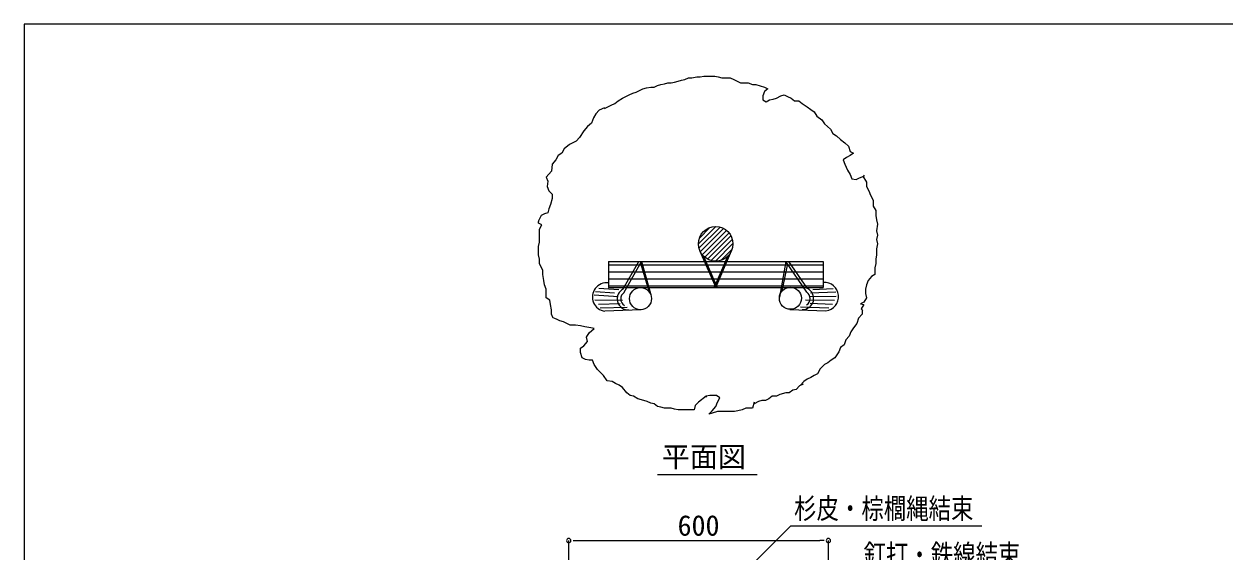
# Model space of a CAD drawing. Units: millimetres, scale not verified. Extents: x -438 to 2300, y 7053 to 8919.
# Drawn here: x -438 to 950, y 8255 to 8864 of the extents above; entities that cross this region are included whole.
import ezdxf
from ezdxf.enums import TextEntityAlignment as Align

# ---------------------------------------------------------------- set-up
doc = ezdxf.new("R2010")
doc.units = ezdxf.units.MM
doc.header["$LTSCALE"] = 10
for name, color, linetype, lineweight in [('_0-0_', 7, 'Continuous', 13), ('寸法', 1, 'Continuous', 13), ('本体', 7, 'Continuous', 13)]:
    doc.layers.add(name, color=color, linetype=linetype, lineweight=lineweight)
doc.styles.add('ＭＳ ゴシック', font='')
doc.styles.get('ＭＳ ゴシック').set_extended_font_data('MS Gothic')

msp = doc.modelspace()

# ---------------------------------------------------------------- linework, layer by layer
at = {"layer": '_0-0_', "color": 6}
msp.add_lwpolyline([(2300.33, 8864.44), (-437.8, 8864.44), (-437.8, 7052.63), (2300.33, 7052.63)], close=True, dxfattribs=at)
at = {"layer": '寸法', "color": 3}
msp.add_line((294.32, 8343.91), (409.51, 8343.91), dxfattribs=at)
at = {"layer": '寸法'}
for p, q in [((191.73, 8180.46), (191.73, 8267.73)), ((196.73, 8267.73), (201.73, 8267.73)), ((201.73, 8267.73), (481.73, 8267.73)), ((486.73, 8267.73), (481.73, 8267.73)), ((491.73, 8180.46), (491.73, 8267.73))]:
    msp.add_line(p, q, dxfattribs=at)
msp.add_lwpolyline([(341.23, 8177.33), (346.53, 8182.63), (448.48, 8284.58), (668.96, 8284.58)], dxfattribs=at)
for centre, start, end in [((191.73, 8267.73), 0, 180), ((191.73, 8267.73), 180, 0), ((491.73, 8267.73), 0, 180), ((491.73, 8267.73), 180, 0)]:
    msp.add_arc(centre, 2.5, start, end, dxfattribs=at)
at = {"layer": '本体'}
for p, q in [((318.05, 8798.46), (322.01, 8799.45)), ((322.01, 8799.45), (325.96, 8800.44)), ((325.96, 8800.44), (329.92, 8802.42)), ((329.92, 8802.42), (333.87, 8802.42)), ((333.87, 8802.42), (339.81, 8803.41)), ((339.81, 8803.41), (343.76, 8803.41)), ((343.76, 8803.41), (347.72, 8804.39)), ((347.72, 8804.39), (351.68, 8804.39)), ((351.68, 8804.39), (355.63, 8804.39)), ((355.63, 8804.39), (360.58, 8804.39)), ((360.58, 8804.39), (364.53, 8803.41)), ((364.53, 8803.41), (368.49, 8802.42)), ((368.49, 8802.42), (373.43, 8802.42)), ((373.43, 8802.42), (378.38, 8802.42)), ((378.38, 8802.42), (382.34, 8800.44)), ((382.34, 8800.44), (386.29, 8798.46)), ((265.63, 8784.62), (269.59, 8785.6)), ((269.59, 8785.6), (273.55, 8787.58)), ((273.55, 8787.58), (277.5, 8789.56)), ((277.5, 8789.56), (281.46, 8790.55)), ((281.46, 8790.55), (286.4, 8791.54)), ((286.4, 8791.54), (290.36, 8791.54)), ((290.36, 8791.54), (294.32, 8793.52)), ((294.32, 8793.52), (298.27, 8794.51)), ((298.27, 8794.51), (302.23, 8795.49)), ((302.23, 8795.49), (306.18, 8796.48)), ((306.18, 8796.48), (310.14, 8796.48)), ((310.14, 8796.48), (314.1, 8797.47)), ((314.1, 8797.47), (318.05, 8798.46)), ((386.29, 8798.46), (390.25, 8796.48)), ((390.25, 8796.48), (395.19, 8796.48)), ((395.19, 8796.48), (399.15, 8796.48)), ((399.15, 8796.48), (404.09, 8794.51)), ((404.09, 8794.51), (408.05, 8794.51)), ((408.05, 8794.51), (417.94, 8791.54)), ((417.94, 8786.59), (415.96, 8781.65)), ((417.94, 8791.54), (421.89, 8789.56)), ((421.89, 8789.56), (417.94, 8786.59)), ((240.91, 8770.77), (244.87, 8772.75)), ((244.87, 8772.75), (248.82, 8775.71)), ((248.82, 8775.71), (253.77, 8778.68)), ((253.77, 8778.68), (257.72, 8780.66)), ((257.72, 8780.66), (261.68, 8782.64)), ((261.68, 8782.64), (265.63, 8784.62)), ((415.96, 8781.65), (415.96, 8776.7)), ((415.96, 8776.7), (419.92, 8774.73)), ((419.92, 8774.73), (423.87, 8776.7)), ((423.87, 8776.7), (427.83, 8777.69)), ((427.83, 8777.69), (431.78, 8778.68)), ((431.78, 8778.68), (436.73, 8781.65)), ((436.73, 8781.65), (440.69, 8782.64)), ((440.69, 8782.64), (444.64, 8780.66)), ((444.64, 8780.66), (448.6, 8778.68)), ((448.6, 8778.68), (452.55, 8775.71)), ((452.55, 8775.71), (457.5, 8775.71)), ((457.5, 8775.71), (461.45, 8772.75)), ((461.45, 8772.75), (467.39, 8768.79)), ((223.11, 8760.88), (220.14, 8755.93)), ((227.06, 8764.84), (223.11, 8760.88)), ((233, 8767.8), (227.06, 8764.84)), ((233, 8766.81), (236.95, 8768.79)), ((236.95, 8768.79), (240.91, 8770.77)), ((467.39, 8768.79), (471.34, 8765.82)), ((471.34, 8765.82), (475.3, 8762.86)), ((475.3, 8762.86), (478.27, 8757.91)), ((478.27, 8757.91), (484.2, 8753.96)), ((213.22, 8746.04), (209.26, 8741.1)), ((218.16, 8750), (213.22, 8746.04)), ((220.14, 8755.93), (218.16, 8750)), ((484.2, 8753.96), (487.17, 8749.01)), ((487.17, 8749.01), (494.09, 8743.08)), ((204.32, 8733.19), (200.36, 8729.23)), ((209.26, 8741.1), (204.32, 8733.19)), ((494.09, 8743.08), (497.06, 8738.13)), ((497.06, 8738.13), (501.01, 8735.17)), ((501.01, 8735.17), (505.96, 8731.21)), ((505.96, 8731.21), (510.9, 8727.25)), ((186.52, 8720.33), (183.55, 8715.39)), ((192.45, 8725.28), (186.52, 8720.33)), ((200.36, 8729.23), (192.45, 8725.28)), ((510.9, 8727.25), (514.86, 8723.3)), ((514.86, 8723.3), (516.84, 8717.36)), ((516.84, 8717.36), (520.79, 8715.39)), ((172.67, 8702.53), (171.68, 8694.62)), ((176.63, 8707.47), (172.67, 8702.53)), ((179.59, 8712.42), (176.63, 8707.47)), ((183.55, 8715.39), (179.59, 8712.42)), ((512.88, 8710.44), (508.93, 8707.47)), ((508.93, 8707.47), (510.9, 8702.53)), ((510.9, 8702.53), (513.87, 8695.61)), ((516.84, 8712.42), (512.88, 8710.44)), ((520.79, 8715.39), (516.84, 8712.42)), ((171.68, 8694.62), (165.75, 8687.69)), ((513.87, 8695.61), (516.84, 8690.66)), ((516.84, 8690.66), (518.81, 8685.72)), ((527.72, 8686.71), (532.66, 8688.68)), ((531.67, 8688.68), (535.63, 8681.76)), ((532.66, 8688.68), (533.65, 8689.67)), ((165.75, 8687.69), (167.73, 8682.75)), ((167.73, 8682.75), (166.74, 8676.82)), ((166.74, 8676.82), (168.71, 8671.87)), ((518.81, 8685.72), (523.76, 8684.73)), ((523.76, 8684.73), (527.72, 8686.71)), ((535.63, 8681.76), (535.63, 8676.82)), ((535.63, 8676.82), (538.59, 8671.87)), ((168.71, 8671.87), (172.67, 8667.91)), ((172.67, 8662.97), (170.69, 8656.05)), ((172.67, 8667.91), (172.67, 8662.97)), ((538.59, 8671.87), (540.57, 8666.93)), ((540.57, 8666.93), (543.54, 8660.99)), ((543.54, 8660.99), (543.54, 8654.07)), ((168.71, 8651.1), (167.73, 8646.16)), ((170.69, 8656.05), (168.71, 8651.1)), ((543.54, 8654.07), (546.51, 8649.12)), ((546.51, 8649.12), (546.51, 8643.19)), ((159.81, 8643.19), (156.85, 8637.26)), ((156.85, 8637.26), (156.85, 8636.27)), ((156.85, 8634.29), (156.85, 8636.27)), ((160.8, 8632.31), (156.85, 8634.29)), ((163.77, 8645.17), (159.81, 8643.19)), ((167.73, 8646.16), (163.77, 8645.17)), ((546.51, 8643.19), (547.5, 8638.25)), ((547.5, 8638.25), (548.48, 8633.3)), ((548.48, 8633.3), (547.5, 8625.39)), ((157.84, 8627.37), (160.8, 8632.31)), ((157.84, 8621.43), (157.84, 8627.37)), ((157.84, 8612.53), (157.84, 8621.43)), ((547.5, 8625.39), (548.48, 8620.44)), ((548.48, 8620.44), (547.5, 8615.5)), ((156.85, 8607.59), (157.84, 8612.53)), ((156.85, 8602.64), (156.85, 8607.59)), ((547.5, 8615.5), (548.48, 8610.55)), ((548.48, 8610.55), (547.5, 8604.62)), ((156.85, 8597.7), (156.85, 8602.64)), ((157.84, 8592.75), (156.85, 8597.7)), ((157.84, 8587.81), (157.84, 8592.75)), ((343.39, 8602), (361.52, 8559.98)), ((347.38, 8596.36), (363.08, 8559.98)), ((360.12, 8560.3), (375.67, 8596.36)), ((361.52, 8559.98), (379.89, 8602.59)), ((547.5, 8597.7), (546.51, 8592.75)), ((546.51, 8592.75), (546.51, 8587.81)), ((547.5, 8604.62), (547.5, 8597.7)), ((161.79, 8579.9), (157.84, 8587.81)), ((161.79, 8574.95), (161.79, 8579.9)), ((237.61, 8590.12), (485.89, 8590.12)), ((237.61, 8590.12), (237.61, 8560.12)), ((254.68, 8558.52), (272.85, 8590.12)), ((255.9, 8554.66), (275.98, 8590.12)), ((274.83, 8588.08), (283.01, 8560.17)), ((275.98, 8590.12), (284.44, 8560.26)), ((442.77, 8590.12), (435.21, 8548.81)), ((444.61, 8587.39), (438.15, 8556.3)), ((466.69, 8554.81), (442.77, 8590.12)), ((467.46, 8558.95), (446.05, 8590.12)), ((485.89, 8590.12), (485.89, 8560.12)), ((546.51, 8587.81), (545.52, 8582.86)), ((545.52, 8582.86), (545.52, 8574.95)), ((162.78, 8568.03), (161.79, 8574.95)), ((163.77, 8563.08), (162.78, 8568.03)), ((537.61, 8568.03), (535.63, 8563.08)), ((541.56, 8572.97), (537.61, 8568.03)), ((545.52, 8574.95), (541.56, 8572.97)), ((165.75, 8558.14), (163.77, 8563.08)), ((165.75, 8553.19), (165.75, 8558.14)), ((165.75, 8548.25), (165.75, 8553.19)), ((237.61, 8562.12), (252.06, 8562.12)), ((237.61, 8560.12), (485.89, 8560.12)), ((283.04, 8560.27), (285.23, 8554.64)), ((284.38, 8560.27), (286.66, 8551.5)), ((535.63, 8563.08), (534.64, 8558.14)), ((534.64, 8558.14), (534.64, 8553.19)), ((534.64, 8553.19), (535.63, 8548.25)), ((169.7, 8545.28), (165.75, 8548.25)), ((170.69, 8540.34), (169.7, 8545.28)), ((171.68, 8534.4), (170.69, 8540.34)), ((532.66, 8543.3), (528.7, 8541.32)), ((528.7, 8541.32), (532.66, 8540.34)), ((532.66, 8540.34), (529.69, 8535.39)), ((535.63, 8548.25), (532.66, 8543.3)), ((171.68, 8529.46), (171.68, 8534.4)), ((173.66, 8524.51), (171.68, 8529.46)), ((177.62, 8523.52), (174.65, 8524.51)), ((181.57, 8521.54), (177.62, 8523.52)), ((275.29, 8534.16), (233.55, 8532.64)), ((447.26, 8534.66), (488.99, 8533.13)), ((526.73, 8524.51), (524.75, 8518.58)), ((530.68, 8529.46), (526.73, 8524.51)), ((529.69, 8535.39), (531.67, 8533.41)), ((530.68, 8534.4), (530.68, 8529.46)), ((185.53, 8520.56), (181.57, 8521.54)), ((189.48, 8518.58), (185.53, 8520.56)), ((193.44, 8516.6), (189.48, 8518.58)), ((199.37, 8516.6), (193.44, 8516.6)), ((205.31, 8515.61), (199.37, 8516.6)), ((210.25, 8514.62), (205.31, 8515.61)), ((217.17, 8513.63), (210.25, 8514.62)), ((215.2, 8507.7), (221.13, 8512.64)), ((221.13, 8512.64), (217.17, 8513.63)), ((517.83, 8508.69), (515.85, 8503.74)), ((520.79, 8513.63), (517.83, 8508.69)), ((524.75, 8518.58), (520.79, 8513.63)), ((209.26, 8492.86), (213.22, 8497.81)), ((212.23, 8502.75), (215.2, 8507.7)), ((213.22, 8497.81), (212.23, 8502.75)), ((511.89, 8499.79), (509.91, 8493.85)), ((515.85, 8503.74), (511.89, 8499.79)), ((205.31, 8489.9), (209.26, 8492.86)), ((205.31, 8484.95), (205.31, 8489.9)), ((207.28, 8479.02), (205.31, 8484.95)), ((503.98, 8485.94), (499.04, 8479.02)), ((505.96, 8490.89), (503.98, 8485.94)), ((509.91, 8493.85), (505.96, 8490.89)), ((211.24, 8477.04), (207.28, 8479.02)), ((215.2, 8476.05), (211.24, 8477.04)), ((219.15, 8476.05), (215.2, 8476.05)), ((221.13, 8471.11), (219.15, 8476.05)), ((225.09, 8465.17), (221.13, 8471.11)), ((487.17, 8471.11), (482.22, 8466.16)), ((491.12, 8473.08), (487.17, 8471.11)), ((495.08, 8476.05), (491.12, 8473.08)), ((499.04, 8479.02), (495.08, 8476.05)), ((232.01, 8458.25), (225.09, 8465.17)), ((235.97, 8452.32), (232.01, 8458.25)), ((241.9, 8451.33), (235.97, 8452.32)), ((467.39, 8454.29), (463.43, 8451.33)), ((471.34, 8456.27), (467.39, 8454.29)), ((475.3, 8458.25), (471.34, 8456.27)), ((479.26, 8460.23), (475.3, 8458.25)), ((482.22, 8466.16), (479.26, 8460.23)), ((245.86, 8449.35), (241.9, 8451.33)), ((249.81, 8447.37), (245.86, 8449.35)), ((253.77, 8444.4), (249.81, 8447.37)), ((258.71, 8438.47), (253.77, 8444.4)), ((262.67, 8435.5), (258.71, 8438.47)), ((442.66, 8438.47), (435.74, 8436.49)), ((446.62, 8438.47), (442.66, 8438.47)), ((450.57, 8441.44), (446.62, 8438.47)), ((454.53, 8442.43), (450.57, 8441.44)), ((458.49, 8446.38), (454.53, 8442.43)), ((462.44, 8448.36), (458.49, 8446.38)), ((463.43, 8451.33), (459.48, 8447.37)), ((266.62, 8434.51), (262.67, 8435.5)), ((271.57, 8431.55), (266.62, 8434.51)), ((278.49, 8429.57), (271.57, 8431.55)), ((282.45, 8428.58), (278.49, 8429.57)), ((286.4, 8426.6), (282.45, 8428.58)), ((290.36, 8425.61), (286.4, 8426.6)), ((294.32, 8422.65), (290.36, 8425.61)), ((341.79, 8427.59), (337.83, 8423.64)), ((350.69, 8434.51), (341.79, 8427.59)), ((354.64, 8435.5), (350.69, 8434.51)), ((350.69, 8434.51), (350.69, 8433.53)), ((358.6, 8435.5), (354.64, 8435.5)), ((362.56, 8435.5), (358.6, 8435.5)), ((361.57, 8422.65), (363.54, 8427.59)), ((366.51, 8432.54), (362.56, 8435.5)), ((363.54, 8427.59), (366.51, 8432.54)), ((406.07, 8427.59), (404.09, 8420.67)), ((411.02, 8428.58), (406.07, 8425.61)), ((414.97, 8429.57), (411.02, 8428.58)), ((418.93, 8429.57), (414.97, 8429.57)), ((422.88, 8431.55), (418.93, 8429.57)), ((426.84, 8434.51), (422.88, 8431.55)), ((431.78, 8434.51), (426.84, 8434.51)), ((435.74, 8436.49), (431.78, 8434.51)), ((298.27, 8421.66), (294.32, 8422.65)), ((302.23, 8420.67), (298.27, 8421.66)), ((310.14, 8420.67), (302.23, 8420.67)), ((314.1, 8419.68), (310.14, 8420.67)), ((318.05, 8418.69), (314.1, 8419.68)), ((323, 8418.69), (318.05, 8418.69)), ((326.95, 8418.69), (323, 8418.69)), ((332.89, 8418.69), (326.95, 8418.69)), ((336.84, 8418.69), (332.89, 8418.69)), ((337.83, 8423.64), (336.84, 8418.69)), ((353.65, 8413.75), (357.61, 8417.7)), ((357.61, 8414.73), (353.65, 8413.75)), ((357.61, 8417.7), (361.57, 8422.65)), ((363.54, 8416.71), (357.61, 8414.73)), ((367.5, 8416.71), (363.54, 8416.71)), ((371.46, 8416.71), (367.5, 8416.71)), ((377.39, 8416.71), (371.46, 8416.71)), ((383.32, 8416.71), (377.39, 8416.71)), ((387.28, 8417.7), (383.32, 8416.71)), ((392.22, 8418.69), (387.28, 8417.7)), ((396.18, 8420.67), (392.22, 8418.69)), ((400.14, 8420.67), (396.18, 8420.67)), ((404.09, 8420.67), (400.14, 8420.67)), ((491.73, 8224.31), (491.73, 8267.73))]:
    msp.add_line(p, q, dxfattribs=at)
at = {"layer": '本体', "color": 4}
for p, q in [((341.52, 8610.41), (361.62, 8630.5)), ((342.18, 8605.41), (366.62, 8629.84)), ((342.69, 8617.22), (354.8, 8629.34)), ((343.76, 8601.32), (370.71, 8628.27)), ((345.99, 8597.9), (374.12, 8626.04)), ((348.81, 8595.06), (376.96, 8623.22)), ((352.21, 8592.81), (379.22, 8619.82)), ((356.27, 8591.21), (380.82, 8615.76)), ((361.22, 8590.51), (381.52, 8610.8)), ((367.93, 8591.56), (380.69, 8604.32)), ((237.61, 8586.12), (485.89, 8586.12)), ((237.61, 8578.12), (485.89, 8578.12)), ((237.61, 8570.12), (485.89, 8570.12)), ((221.27, 8551.53), (248.96, 8549.77)), ((222.52, 8555.46), (244.41, 8554.07)), ((226.67, 8559.2), (249.47, 8557.75)), ((237.82, 8562.12), (485.89, 8562.12)), ((470.45, 8549.76), (500.66, 8550.01)), ((471.15, 8553.8), (500.42, 8555.14)), ((473.7, 8557.92), (497.4, 8559.01)), ((221.84, 8545.94), (253.92, 8545.6)), ((251.29, 8541.29), (226.12, 8540.37)), ((259.28, 8537.06), (227.87, 8536.39)), ((459.55, 8537.56), (492.18, 8536.42)), ((498.71, 8545.04), (465.44, 8545.63)), ((470.63, 8541.81), (496.52, 8540.86))]:
    msp.add_line(p, q, dxfattribs=at)
at = {"layer": '本体'}
for centre, radius in [((361.52, 8610.5), 20), ((274.64, 8547.21), 12.76), ((447.91, 8547.71), 12.76)]:
    msp.add_circle(centre, radius, dxfattribs=at)
for centre, radius, start, end in [((362.05, 8609.64), 19.5, 236.64567, 237.03317), ((235.49, 8549.01), 16.49, 82.63171, 263.24916), ((487.05, 8549.51), 16.49, 276.75183, 93.84528), ((260.53, 8546.91), 12.76, 115.5339, 272.91578), ((235.49, 8549.01), 16.49, 39.8194, 40.4902), ((260.53, 8546.91), 8.76, 122.86114, 239.12364), ((462.01, 8547.41), 12.76, 267.08421, 64.70625), ((462.01, 8547.41), 12.76, 88.48532, 88.89937), ((462.01, 8547.41), 8.76, 300.87635, 57.13885)]:
    msp.add_arc(centre, radius, start, end, dxfattribs=at)

# ---------------------------------------------------------------- texts
at = {"layer": '寸法', "color": 3, "style": 'ＭＳ ゴシック'}
msp.add_text('平面図\u3000', height=23.74, dxfattribs=at).set_placement((299.32, 8345.49), align=Align.BOTTOM_LEFT)
at = {"layer": '寸法', "color": 3, "style": 'ＭＳ ゴシック', "width": 0.8}
for s, p in [('杉皮・棕櫚縄結束', (452.16, 8285.84)), ('釘打・鉄線結束', (532.34, 8232.43))]:
    msp.add_text(s, height=23.74, dxfattribs=at).set_placement(p, align=Align.BOTTOM_LEFT)
at = {"layer": '寸法', "color": 3, "style": 'ＭＳ ゴシック'}
msp.add_text('600', height=23.74, dxfattribs=at).set_placement((341.73, 8285.23), align=Align.MIDDLE_CENTER)

doc.saveas('drawing.dxf')
